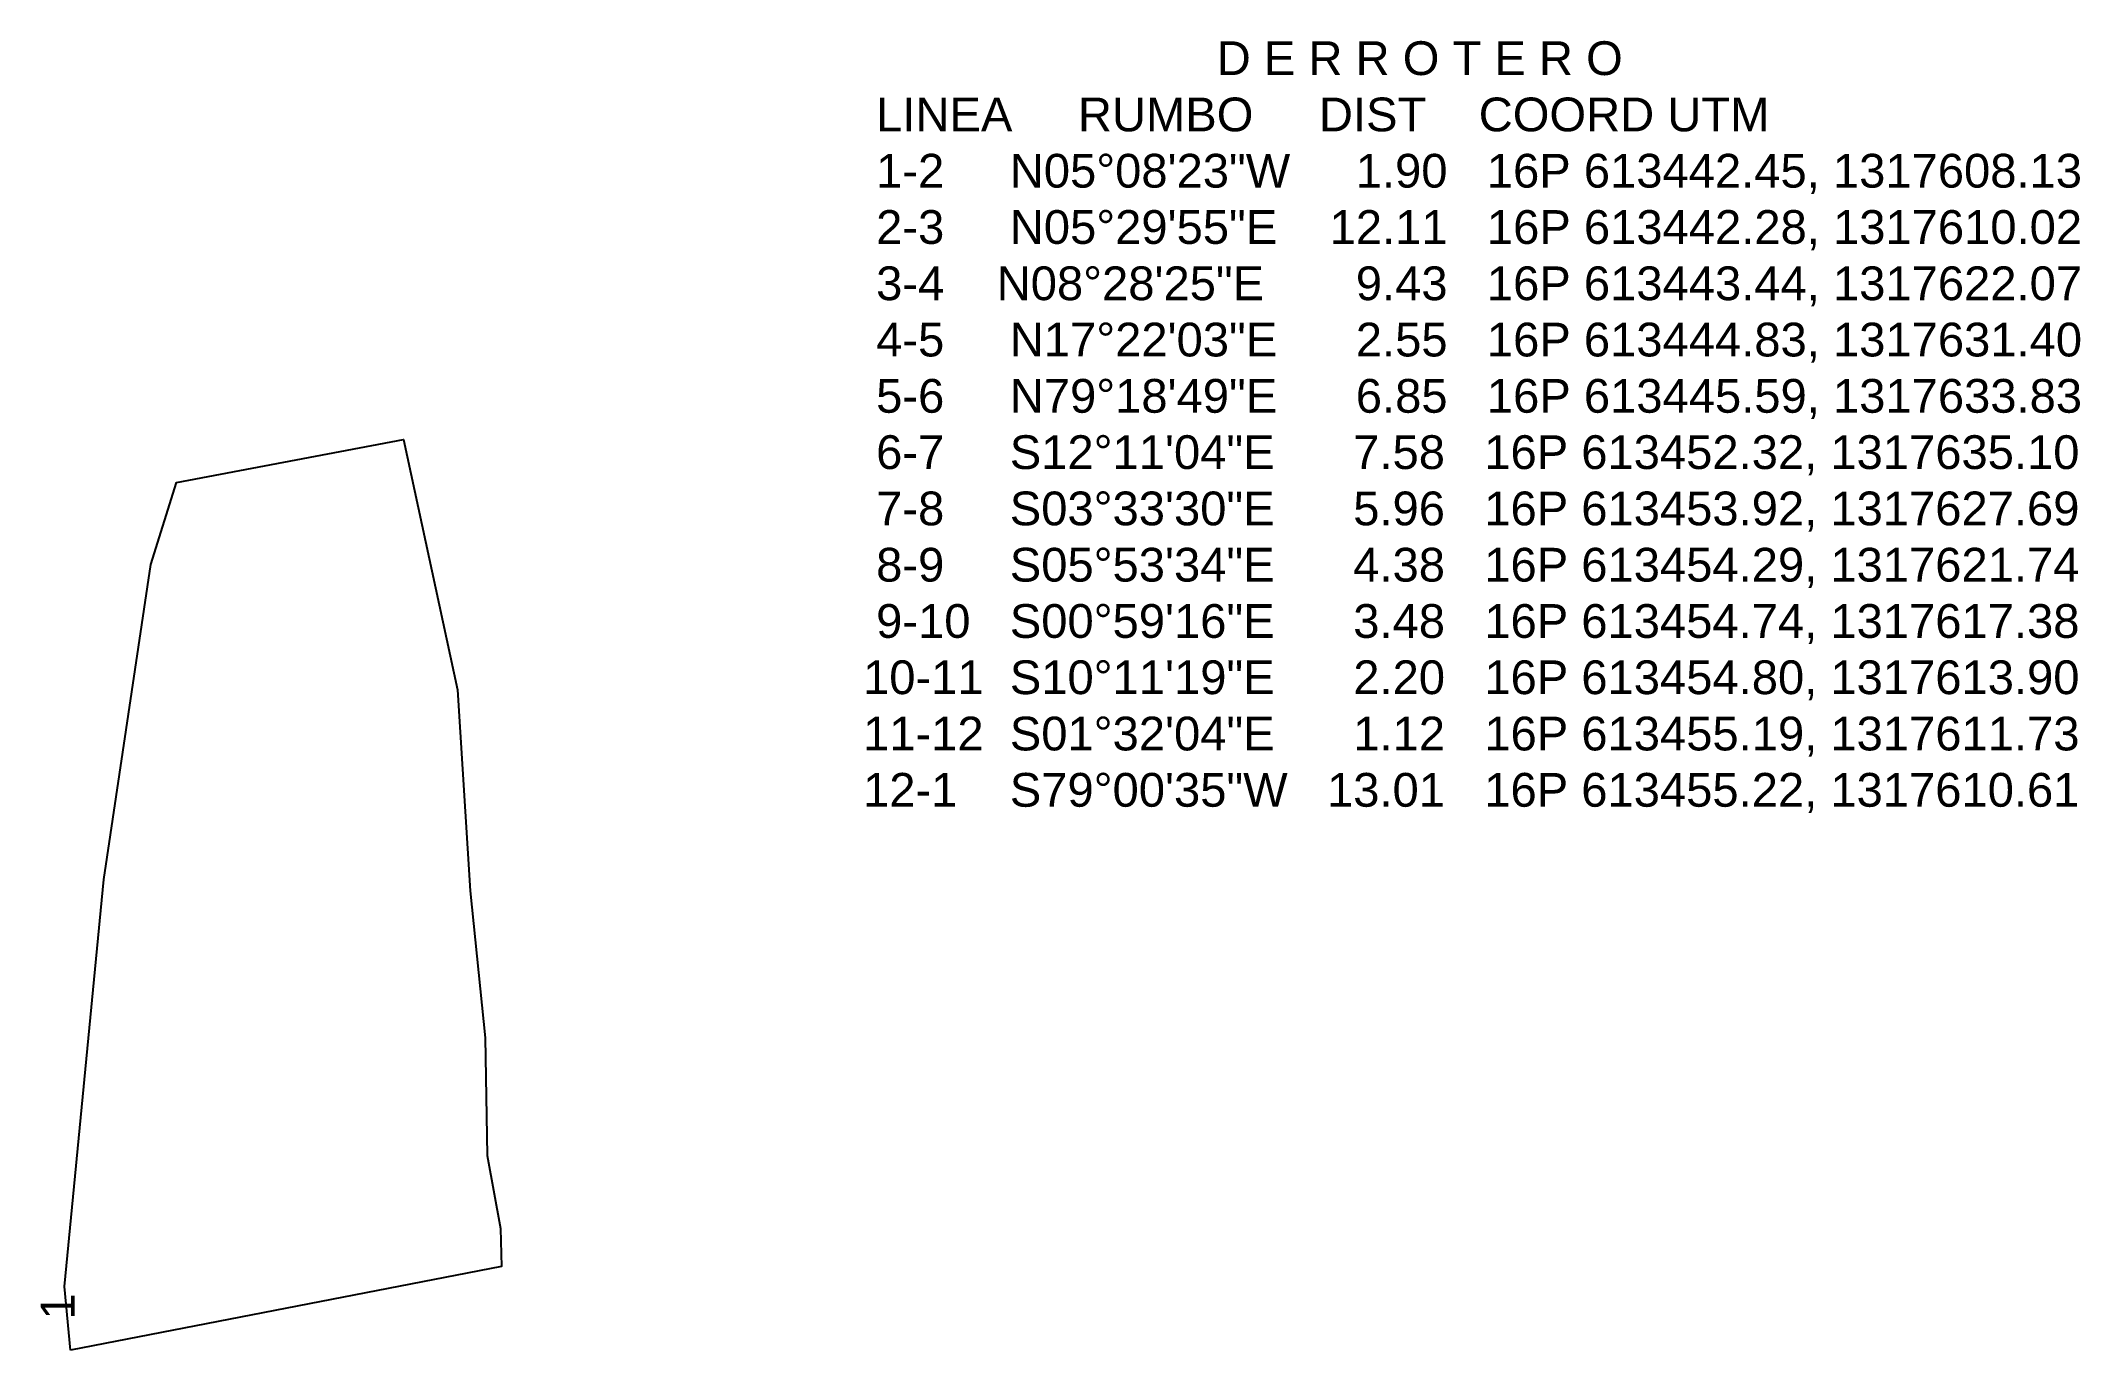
# Model space of a CAD drawing. Header units: millimetres. Extents: x 613441.6 to 613502, y 1317608.1 to 1317646.9.
import ezdxf
from ezdxf.enums import TextEntityAlignment as Align

# ---------------------------------------------------------------- set-up
doc = ezdxf.new("R2010")
doc.units = ezdxf.units.MM
doc.styles.get("Standard").update_dxf_attribs({"font": 'arial.ttf'})

msp = doc.modelspace()

# ---------------------------------------------------------------- linework, layer by layer
msp.add_lwpolyline([(613442.45, 1317608.13), (613442.28, 1317610.02), (613443.44, 1317622.07), (613444.83, 1317631.4), (613445.59, 1317633.83), (613452.32, 1317635.1), (613453.92, 1317627.69), (613454.29, 1317621.74), (613454.74, 1317617.38), (613454.8, 1317613.9), (613455.19, 1317611.73), (613455.22, 1317610.61)], close=True)

# ---------------------------------------------------------------- texts
msp.add_text('1', height=1, rotation=90).set_placement((613442.873, 1317609.036), align=Align.BOTTOM_LEFT)
at = {"insert": (613465.544, 1317646.898), "char_height": 1, "width": 37.16613, "attachment_point": 1}
msp.add_mtext('                            D E R R O T E R O\\P  LINEA     RUMBO     DIST    COORD UTM                \\P  1-2     N05°08\'23"W     1.90   16P 613442.45, 1317608.13\\P  2-3     N05°29\'55"E    12.11   16P 613442.28, 1317610.02\\P  3-4    N08°28\'25"E       9.43   16P 613443.44, 1317622.07\\P  4-5     N17°22\'03"E      2.55   16P 613444.83, 1317631.40\\P  5-6     N79°18\'49"E      6.85   16P 613445.59, 1317633.83\\P  6-7     S12°11\'04"E      7.58   16P 613452.32, 1317635.10\\P  7-8     S03°33\'30"E      5.96   16P 613453.92, 1317627.69\\P  8-9     S05°53\'34"E      4.38   16P 613454.29, 1317621.74\\P  9-10   S00°59\'16"E      3.48   16P 613454.74, 1317617.38\\P 10-11  S10°11\'19"E      2.20   16P 613454.80, 1317613.90\\P 11-12  S01°32\'04"E      1.12   16P 613455.19, 1317611.73\\P 12-1    S79°00\'35"W   13.01   16P 613455.22, 1317610.61', dxfattribs=at)

doc.saveas('drawing.dxf')
